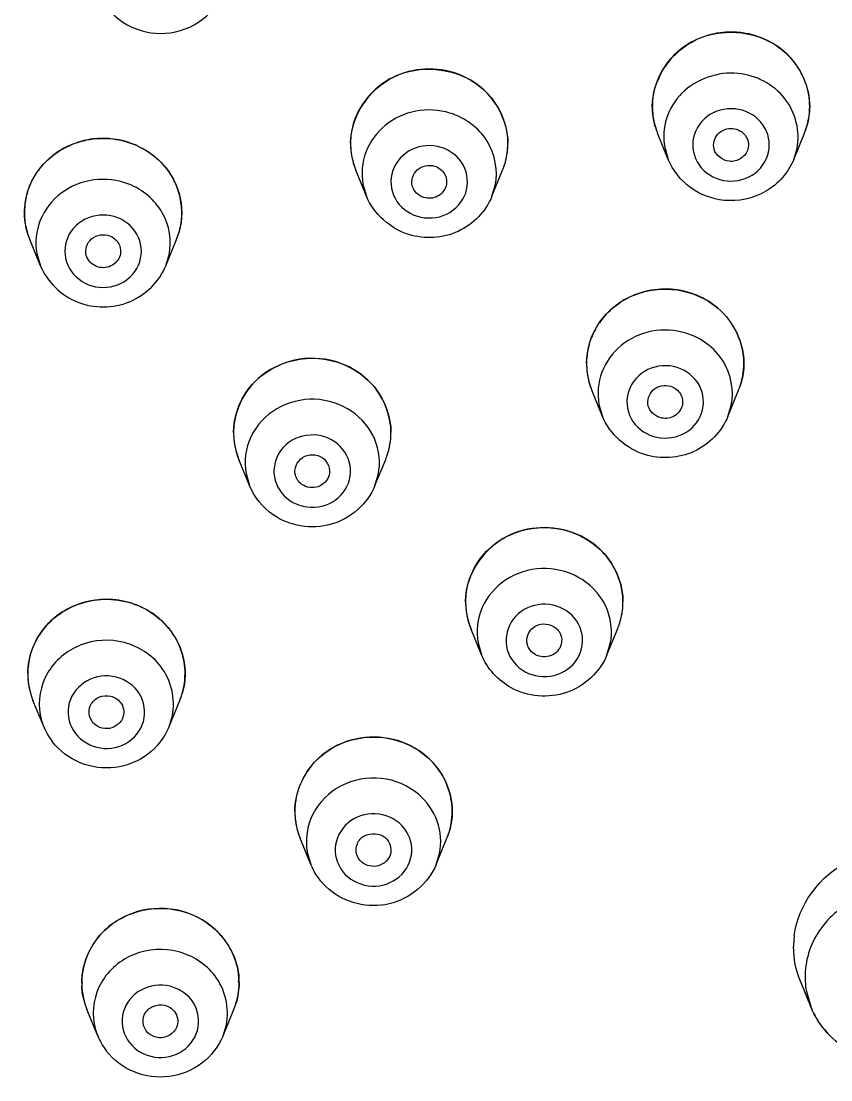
# Model space of a CAD drawing. Header units: millimetres. Extents: x 13495 to 14291, y -4366 to -3315.
# Drawn here: x 13881.892 to 13885.37, y -3799.307 to -3794.761 of the extents above; entities that cross this region are included whole.
import ezdxf

# ---------------------------------------------------------------- set-up
doc = ezdxf.new("R2010")
doc.units = ezdxf.units.MM
doc.header["$LTSCALE"] = 0.1
doc.layers.add('1', color=7, linetype='Continuous')

msp = doc.modelspace()

# ---------------------------------------------------------------- linework, layer by layer
at = {"layer": '1', "color": 7, "linetype": 'Continuous'}
for p, q in [((13884.6718, -3795.3548), (13884.6258, -3795.2421)), ((13885.2106, -3795.3548), (13885.2565, -3795.2421)), ((13884.6567, -3795.3031), (13884.6718, -3795.3548)), ((13885.2106, -3795.3548), (13885.2247, -3795.308)), ((13883.3755, -3795.5133), (13883.3296, -3795.4006)), ((13883.9143, -3795.5133), (13883.9602, -3795.4006)), ((13883.3604, -3795.4616), (13883.3755, -3795.5133)), ((13883.9143, -3795.5133), (13883.9284, -3795.4666)), ((13881.9749, -3795.8113), (13881.929, -3795.6986)), ((13882.5137, -3795.8113), (13882.5596, -3795.6986)), ((13881.9598, -3795.7596), (13881.9749, -3795.8113)), ((13882.5137, -3795.8113), (13882.5278, -3795.7645)), ((13884.3892, -3796.4584), (13884.3432, -3796.3457)), ((13884.9279, -3796.4584), (13884.9739, -3796.3457)), ((13884.3741, -3796.4067), (13884.3892, -3796.4584)), ((13884.9279, -3796.4584), (13884.9421, -3796.4116)), ((13882.8732, -3796.7556), (13882.8272, -3796.6429)), ((13883.4119, -3796.7556), (13883.4579, -3796.6429)), ((13882.8581, -3796.7039), (13882.8732, -3796.7556)), ((13883.4119, -3796.7556), (13883.4261, -3796.7089)), ((13883.8698, -3797.4823), (13883.8238, -3797.3697)), ((13884.4085, -3797.4823), (13884.4545, -3797.3697)), ((13883.8547, -3797.4306), (13883.8698, -3797.4823)), ((13884.4085, -3797.4823), (13884.4227, -3797.4356)), ((13881.9369, -3797.6617), (13881.943, -3797.6778)), ((13881.989, -3797.7905), (13881.943, -3797.6778)), ((13882.5277, -3797.7905), (13882.5737, -3797.6778)), ((13882.1977, -3797.77), (13882.1858, -3797.7463)), ((13882.5277, -3797.7905), (13882.5419, -3797.7437)), ((13883.1363, -3798.3819), (13883.0904, -3798.2692)), ((13883.6751, -3798.3819), (13883.7211, -3798.2692)), ((13883.1212, -3798.3302), (13883.1363, -3798.3819)), ((13883.6751, -3798.3819), (13883.6892, -3798.3352)), ((13885.2851, -3798.9966), (13885.2392, -3798.8839)), ((13885.2649, -3798.9279), (13885.2851, -3798.9966)), ((13882.2209, -3799.1178), (13882.1749, -3799.0051)), ((13882.7597, -3799.1178), (13882.8056, -3799.0051)), ((13882.4296, -3799.0974), (13882.4177, -3799.0736)), ((13882.7597, -3799.1178), (13882.7738, -3799.0711))]:
    msp.add_line(p, q, dxfattribs=at)
for centre, radius, start, end in [((13884.9402, -3795.1605), 0.3522, 100.7974, 116.6104), ((13884.9406, -3795.162), 0.3539, 99.3268, 100.8017), ((13884.9412, -3795.1673), 0.3591, 84.3632, 99.2954), ((13884.9413, -3795.1649), 0.3567, 79.8865, 84.3297), ((13884.932, -3795.1451), 0.3347, 122.1821, 134.8308), ((13884.9369, -3795.1527), 0.3438, 116.687, 122.1989), ((13884.9259, -3795.1386), 0.3258, 134.8855, 140.9127), ((13884.9577, -3795.1374), 0.3241, 38.2752, 43.6213), ((13884.919, -3795.133), 0.317, 140.9171, 155.3489), ((13884.9637, -3795.1327), 0.3165, 24.5858, 38.2845), ((13884.9117, -3795.1292), 0.3088, 155.4095, 159.7485), ((13884.9707, -3795.1292), 0.3087, 19.0034, 24.5258), ((13884.9087, -3795.1279), 0.3055, 159.7819, 177.3808), ((13883.6644, -3795.2935), 0.3203, 34.533, 39.3878), ((13883.6697, -3795.2899), 0.3139, 22.1477, 34.5405), ((13884.9041, -3795.1273), 0.3008, 178.9236, 179.9776), ((13884.9051, -3795.1273), 0.3019, 179.9793, 183.6244), ((13884.9034, -3795.1273), 0.3002, 177.4588, 178.9238), ((13884.9088, -3795.1267), 0.3056, 183.6926, 200.5312), ((13883.6756, -3795.2872), 0.3074, 17.1121, 22.1024), ((13883.6095, -3795.2859), 0.3025, 168.5863, 182.6189), ((13883.6783, -3795.2862), 0.3046, 0.0656, 17.0767), ((13884.9094, -3795.1266), 0.3061, 196.6782, 201.0296), ((13884.912, -3795.1254), 0.309, 200.5542, 201.5414), ((13884.9125, -3795.1252), 0.3096, 201.5413, 202.1938), ((13884.9711, -3795.1257), 0.3082, 337.8023, 338.5157), ((13884.9717, -3795.1259), 0.3077, 338.5157, 339.0635), ((13884.9734, -3795.1267), 0.3058, 338.8568, 343.9341), ((13882.2418, -3795.6129), 0.3479, 107.817, 120.0438), ((13882.2439, -3795.6195), 0.3549, 102.0474, 107.8221), ((13882.2444, -3795.6225), 0.3579, 88.8597, 102.0145), ((13882.2443, -3795.6215), 0.3569, 84.7686, 88.8525), ((13882.2444, -3795.6205), 0.3559, 68.7039, 84.7576), ((13883.6116, -3795.2855), 0.3047, 180.0756, 195.2479), ((13883.6782, -3795.2855), 0.3047, 344.6393, 359.9261), ((13882.2382, -3795.6062), 0.3403, 120.082, 125.8371), ((13882.2467, -3795.6134), 0.3484, 66.9066, 68.6324), ((13882.2469, -3795.613), 0.3479, 65.754, 66.9066), ((13883.6076, -3795.286), 0.3006, 182.6249, 185.7163), ((13883.6105, -3795.2856), 0.3035, 185.7375, 194.2137), ((13883.6138, -3795.2847), 0.307, 194.2112, 200.8099), ((13883.6122, -3795.2854), 0.3053, 195.2378, 198.9507), ((13883.678, -3795.2855), 0.3049, 340.8595, 344.6463), ((13882.2242, -3795.5911), 0.3197, 141.258, 144.1223), ((13883.6141, -3795.2846), 0.3073, 200.8099, 202.1826), ((13883.6753, -3795.2844), 0.3077, 337.8022, 340.1506), ((13883.6768, -3795.2849), 0.3062, 340.1516, 341.2868), ((13882.272, -3795.5864), 0.3107, 22.2161, 28.0622), ((13882.2113, -3795.5844), 0.305, 162.9356, 168.3759), ((13882.2762, -3795.5847), 0.3061, 8.7417, 22.2093), ((13882.2093, -3795.5839), 0.3029, 168.3885, 182.1265), ((13882.279, -3795.584), 0.3032, 2.1714, 8.6958), ((13882.2096, -3795.5837), 0.3032, 182.1715, 188.6961), ((13882.2793, -3795.5837), 0.3029, 348.3887, 2.1264), ((13882.2124, -3795.583), 0.3061, 188.7419, 202.1909), ((13882.2773, -3795.5833), 0.305, 342.6835, 348.3758), ((13882.2133, -3795.5826), 0.3071, 197.9747, 202.2324), ((13882.2761, -3795.5829), 0.3063, 337.7925, 342.6763), ((13882.2763, -3795.5829), 0.3061, 337.8158, 344.2723), ((13884.6579, -3796.2653), 0.3535, 103.2637, 107.1), ((13884.6586, -3796.2698), 0.3581, 86.8669, 103.2124), ((13884.6584, -3796.2695), 0.3578, 82.808, 86.8307), ((13884.6587, -3796.2676), 0.3559, 72.9726, 82.8254), ((13884.6524, -3796.2532), 0.3402, 119.9323, 125.8613), ((13884.6563, -3796.2607), 0.3487, 107.0781, 119.8737), ((13884.6599, -3796.263), 0.3512, 69.0525, 72.9389), ((13884.6604, -3796.2617), 0.3497, 67.522, 69.0515), ((13884.6473, -3796.2462), 0.3315, 125.8473, 137.2255), ((13884.6347, -3796.2355), 0.315, 143.7786, 155.6674), ((13884.6415, -3796.2406), 0.3235, 137.2681, 143.7755), ((13884.6252, -3796.2314), 0.3047, 162.0244, 176.8548), ((13884.6292, -3796.2328), 0.3089, 155.7032, 161.9913), ((13884.6217, -3796.231), 0.3012, 176.894, 180.0148), ((13884.6251, -3796.2306), 0.3045, 180.0639, 195.1359), ((13884.6207, -3796.2309), 0.3001, 180.0164, 180.6249), ((13884.6203, -3796.231), 0.2997, 180.6249, 181.2729), ((13884.6234, -3796.2308), 0.3028, 181.2934, 190.674), ((13884.6255, -3796.2304), 0.3049, 190.6726, 197.311), ((13884.6264, -3796.2302), 0.3058, 195.1498, 202.1613), ((13884.6271, -3796.2298), 0.3066, 197.3205, 202.2002), ((13884.6914, -3796.2305), 0.305, 339.9393, 343.3591), ((13884.6886, -3796.2293), 0.3081, 337.8029, 339.3258), ((13884.6897, -3796.2297), 0.307, 339.326, 340.3446), ((13883.1074, -3796.5283), 0.3028, 174.7344, 180.0192), ((13883.1085, -3796.5279), 0.3039, 180.0452, 194.8225), ((13883.106, -3796.5283), 0.3014, 180.0218, 182.2753), ((13883.1051, -3796.5283), 0.3005, 182.2756, 183.8027), ((13883.1054, -3796.5283), 0.3008, 183.8041, 186.3253), ((13883.1758, -3796.5278), 0.3047, 340.9468, 359.9267), ((13883.1097, -3796.5276), 0.3051, 186.3614, 199.7552), ((13883.1111, -3796.5271), 0.3067, 194.8511, 202.2034), ((13883.1103, -3796.5273), 0.3058, 199.765, 202.2174), ((13883.1732, -3796.5268), 0.3075, 337.8014, 340.3022), ((13883.1747, -3796.5273), 0.3059, 340.3036, 341.3124), ((13884.1423, -3797.2829), 0.3467, 61.4205, 68.7656), ((13884.1446, -3797.2783), 0.3415, 56.4756, 61.3971), ((13884.1462, -3797.2759), 0.3386, 55.0811, 56.4716), ((13884.1038, -3797.2549), 0.3026, 168.5907, 183.0318), ((13884.1051, -3797.2546), 0.3039, 180.0452, 194.8171), ((13884.102, -3797.255), 0.3008, 183.0387, 185.0729), ((13884.1024, -3797.255), 0.3012, 185.0747, 187.7092), ((13884.1724, -3797.2545), 0.3047, 340.9468, 359.9268), ((13884.1063, -3797.2543), 0.3052, 187.7359, 199.4631), ((13882.2798, -3797.5693), 0.3179, 37.5685, 38.9479), ((13884.1077, -3797.2538), 0.3067, 194.8457, 202.2034), ((13884.1072, -3797.254), 0.3061, 199.4669, 202.2109), ((13884.1694, -3797.2533), 0.3079, 337.8028, 340.1508), ((13884.1709, -3797.2539), 0.3063, 340.1516, 341.4552), ((13882.2214, -3797.563), 0.301, 176.4972, 180.0309), ((13882.2242, -3797.5628), 0.3038, 180.0427, 194.6692), ((13882.2202, -3797.563), 0.2998, 180.0325, 181.4886), ((13882.2197, -3797.563), 0.2993, 181.4889, 181.9206), ((13882.2199, -3797.563), 0.2995, 181.9207, 182.5013), ((13882.2258, -3797.5625), 0.3054, 182.557, 198.9539), ((13882.2261, -3797.5622), 0.3058, 194.6884, 198.984), ((13882.2903, -3797.5624), 0.306, 338.5682, 344.1829), ((13882.2241, -3797.5629), 0.3036, 198.9888, 202.2154), ((13882.2882, -3797.5613), 0.3083, 337.8027, 338.3021), ((13882.2886, -3797.5615), 0.3079, 338.3021, 338.718), ((13882.2313, -3797.6916), 0.2617, 190.3866, 202.1944), ((13882.2475, -3797.6847), 0.2793, 202.2544, 217.5599), ((13883.4117, -3798.1768), 0.3403, 49.6965, 63.0328), ((13883.4177, -3798.169), 0.3305, 46.0827, 49.6209), ((13883.4191, -3798.1676), 0.3285, 44.4752, 46.0812), ((13883.3701, -3798.1544), 0.3023, 176.9474, 188.8782), ((13883.3692, -3798.1545), 0.3015, 172.3773, 176.9359), ((13883.372, -3798.1542), 0.3042, 180.0553, 196.0509), ((13883.3686, -3798.1546), 0.3008, 188.899, 189.4872), ((13883.3744, -3798.1534), 0.3067, 189.5225, 200.7134), ((13883.3728, -3798.1538), 0.3051, 196.0743, 196.89), ((13883.4381, -3798.1539), 0.3055, 339.3606, 344.0821), ((13883.375, -3798.1531), 0.3074, 196.8961, 202.1925), ((13883.3758, -3798.1529), 0.3082, 200.7048, 202.1726), ((13883.4361, -3798.153), 0.3078, 337.8023, 338.9518), ((13883.4369, -3798.1533), 0.3069, 338.952, 339.591), ((13882.5054, -3798.9017), 0.326, 37.6134, 47.2433), ((13885.5994, -3798.7353), 0.3895, 174.0718, 179.9876), ((13885.6033, -3798.7356), 0.3934, 173.0865, 174.0801), ((13882.511, -3798.8971), 0.3188, 33.1384, 37.5691), ((13882.5129, -3798.8959), 0.3165, 31.5366, 33.1356), ((13882.525, -3798.8905), 0.3032, 0.0277, 12.6712), ((13882.4528, -3798.8902), 0.3004, 176.2038, 178.3432), ((13882.4542, -3798.8903), 0.3018, 178.3427, 179.9882), ((13882.4561, -3798.8902), 0.3037, 179.9995, 192.6552), ((13885.6103, -3798.7325), 0.4009, 202.1985, 203.0394), ((13885.606, -3798.8648), 0.3468, 183.1524, 190.4803), ((13882.4588, -3798.8893), 0.3066, 192.7031, 202.1961), ((13882.4533, -3798.8906), 0.3009, 192.6862, 195.4997), ((13882.4601, -3798.8887), 0.308, 195.5134, 202.1802), ((13882.5207, -3798.8889), 0.3077, 337.8019, 339.6622), ((13882.522, -3798.8894), 0.3064, 339.6629, 340.5714), ((13882.5234, -3798.89), 0.3049, 340.2349, 343.3579), ((13885.617, -3798.8612), 0.3584, 202.1858, 210.7028), ((13885.6254, -3798.8559), 0.3684, 210.755, 222.7639), ((13882.4632, -3799.019), 0.2617, 190.3866, 202.1944), ((13882.4794, -3799.012), 0.2793, 202.2544, 217.5599), ((13885.6292, -3798.8525), 0.3735, 222.7478, 224.9652), ((13885.6306, -3798.8511), 0.3754, 224.9652, 226.028)]:
    msp.add_arc(centre, radius, start, end, dxfattribs=at)
for points, knots in [([(13890.4964, -3803.3838), (13891.7025, -3802.0103), (13893.5812, -3798.7628), (13894.181, -3793.1935), (13892.4539, -3787.8406), (13888.6966, -3783.5616), (13883.5237, -3780.9851), (13877.7181, -3780.471), (13872.142, -3782.0794), (13869.0826, -3784.4668), (13867.869, -3785.8853)], [0, 0, 0, 0, 0.12306, 0.244548, 0.366574, 0.490907, 0.617911, 0.74639, 0.874326, 1, 1, 1, 1]), ([(13882.2223, -3794.6365), (13882.2434, -3794.6883), (13882.3202, -3794.7809), (13882.4352, -3794.8139), (13882.4917, -3794.8139)], [0, 0, 0, 0, 0.497525, 1, 1, 1, 1]), ([(13882.4917, -3794.8139), (13882.5482, -3794.8139), (13882.6632, -3794.7809), (13882.7399, -3794.6883), (13882.7611, -3794.6365)], [0, 0, 0, 0, 0.502479, 1, 1, 1, 1]), ([(13884.6032, -3795.1273), (13884.6032, -3795.0193), (13884.7458, -3794.7889), (13885.0113, -3794.797), (13885.1102, -3794.8509)], [0, 0, 0, 0, 0.48946, 1, 1, 1, 1]), ([(13885.1102, -3794.8509), (13885.1354, -3794.8647), (13885.2264, -3794.9291), (13885.2791, -3795.0452), (13885.2791, -3795.1273)], [0, 0, 0, 0, 0.259532, 1, 1, 1, 1]), ([(13883.307, -3795.2859), (13883.307, -3795.1729), (13883.4651, -3794.9316), (13883.7465, -3794.961), (13883.8435, -3795.0276)], [0, 0, 0, 0, 0.48988, 1, 1, 1, 1]), ([(13883.7493, -3794.9823), (13883.6608, -3794.9551), (13883.4561, -3794.972), (13883.3306, -3795.1385), (13883.3129, -3795.2261)], [0, 0, 0, 0, 0.509201, 1, 1, 1, 1]), ([(13884.9714, -3794.9855), (13884.8866, -3794.9771), (13884.7453, -3795.0255), (13884.6551, -3795.1746), (13884.6492, -3795.2622), (13884.6567, -3795.3031)], [0, 0, 0, 0, 0.504006, 0.753799, 1, 1, 1, 1]), ([(13885.2247, -3795.308), (13885.2393, -3795.2362), (13885.1988, -3795.0689), (13885.0473, -3794.9931), (13884.9714, -3794.9855)], [0, 0, 0, 0, 0.489842, 1, 1, 1, 1]), ([(13883.7341, -3795.1559), (13883.6874, -3795.1416), (13883.5857, -3795.1359), (13883.4492, -3795.1986), (13883.3611, -3795.3177), (13883.3521, -3795.4162), (13883.3604, -3795.4616)], [0, 0, 0, 0, 0.256586, 0.510487, 0.757491, 1, 1, 1, 1]), ([(13884.9584, -3795.138), (13884.9168, -3795.1339), (13884.8284, -3795.1569), (13884.7593, -3795.274), (13884.8008, -3795.4036), (13884.8827, -3795.4433), (13884.924, -3795.4474)], [0, 0, 0, 0, 0.255957, 0.502087, 0.746083, 1, 1, 1, 1]), ([(13884.924, -3795.4474), (13884.9656, -3795.4515), (13885.0539, -3795.4285), (13885.1231, -3795.3114), (13885.0816, -3795.1818), (13884.9997, -3795.1421), (13884.9584, -3795.138)], [0, 0, 0, 0, 0.255957, 0.502087, 0.746083, 1, 1, 1, 1]), ([(13883.9284, -3795.4666), (13883.9412, -3795.4034), (13883.915, -3795.2598), (13883.7978, -3795.1755), (13883.7341, -3795.1559)], [0, 0, 0, 0, 0.491568, 1, 1, 1, 1]), ([(13884.8686, -3795.3105), (13884.8628, -3795.2893), (13884.8757, -3795.2367), (13884.9261, -3795.22), (13884.949, -3795.2222)], [0, 0, 0, 0, 0.488346, 1, 1, 1, 1]), ([(13884.949, -3795.2222), (13884.9695, -3795.2243), (13885.0104, -3795.2454), (13885.019, -3795.2915), (13885.0138, -3795.3106)], [0, 0, 0, 0, 0.510254, 1, 1, 1, 1]), ([(13881.9212, -3795.6774), (13881.8998, -3795.6115), (13881.9052, -3795.4573), (13882.0607, -3795.2882), (13882.287, -3795.243), (13882.4305, -3795.3083), (13882.4833, -3795.3581)], [0, 0, 0, 0, 0.242192, 0.49037, 0.746197, 1, 1, 1, 1]), ([(13883.6958, -3795.3033), (13883.6556, -3795.291), (13883.5641, -3795.2967), (13883.4716, -3795.3961), (13883.4827, -3795.5318), (13883.5548, -3795.5871), (13883.594, -3795.5991)], [0, 0, 0, 0, 0.256993, 0.505916, 0.748822, 1, 1, 1, 1]), ([(13883.594, -3795.5991), (13883.6342, -3795.6114), (13883.7257, -3795.6057), (13883.8182, -3795.5064), (13883.8071, -3795.3707), (13883.735, -3795.3153), (13883.6958, -3795.3033)], [0, 0, 0, 0, 0.256993, 0.505916, 0.748822, 1, 1, 1, 1]), ([(13885.0138, -3795.3106), (13885.0093, -3795.3267), (13884.9868, -3795.3567), (13884.9506, -3795.3649), (13884.9333, -3795.3631)], [0, 0, 0, 0, 0.491361, 1, 1, 1, 1]), ([(13882.4833, -3795.3581), (13882.5238, -3795.3964), (13882.586, -3795.4955), (13882.5858, -3795.6129), (13882.5709, -3795.6658)], [0, 0, 0, 0, 0.503819, 1, 1, 1, 1]), ([(13883.5723, -3795.4691), (13883.5659, -3795.4457), (13883.584, -3795.3865), (13883.6438, -3795.3764), (13883.6681, -3795.3838)], [0, 0, 0, 0, 0.48751, 1, 1, 1, 1]), ([(13884.9116, -3795.5307), (13884.8602, -3795.5256), (13884.7585, -3795.4878), (13884.6911, -3795.4022), (13884.6718, -3795.3548)], [0, 0, 0, 0, 0.502336, 1, 1, 1, 1]), ([(13885.2106, -3795.3548), (13885.1877, -3795.4109), (13885.1009, -3795.5103), (13884.9725, -3795.5367), (13884.9116, -3795.5307)], [0, 0, 0, 0, 0.497428, 1, 1, 1, 1]), ([(13883.6681, -3795.3838), (13883.6853, -3795.3891), (13883.717, -3795.4126), (13883.7221, -3795.4522), (13883.7175, -3795.469)], [0, 0, 0, 0, 0.508451, 1, 1, 1, 1]), ([(13882.3548, -3795.4613), (13882.3076, -3795.4428), (13882.2022, -3795.4302), (13882.0573, -3795.4887), (13881.9616, -3795.6099), (13881.9512, -3795.7124), (13881.9598, -3795.7596)], [0, 0, 0, 0, 0.256203, 0.510441, 0.757664, 1, 1, 1, 1]), ([(13882.5278, -3795.7645), (13882.54, -3795.7047), (13882.5182, -3795.5698), (13882.4134, -3795.4842), (13882.3548, -3795.4613)], [0, 0, 0, 0, 0.492294, 1, 1, 1, 1]), ([(13883.9143, -3795.5133), (13883.8879, -3795.578), (13883.7795, -3795.6902), (13883.6248, -3795.6983), (13883.5574, -3795.6776)], [0, 0, 0, 0, 0.4974, 1, 1, 1, 1]), ([(13883.7175, -3795.469), (13883.7124, -3795.4875), (13883.6841, -3795.5214), (13883.6407, -3795.5244), (13883.6217, -3795.5186)], [0, 0, 0, 0, 0.491399, 1, 1, 1, 1]), ([(13882.3073, -3795.6055), (13882.2682, -3795.5902), (13882.1763, -3795.5894), (13882.0763, -3795.681), (13882.0757, -3795.8172), (13882.1432, -3795.878), (13882.1813, -3795.8929)], [0, 0, 0, 0, 0.257078, 0.507119, 0.749934, 1, 1, 1, 1]), ([(13882.1813, -3795.8929), (13882.2204, -3795.9082), (13882.3123, -3795.909), (13882.4122, -3795.8173), (13882.4129, -3795.6812), (13882.3454, -3795.6204), (13882.3073, -3795.6055)], [0, 0, 0, 0, 0.257078, 0.507119, 0.749934, 1, 1, 1, 1]), ([(13882.1717, -3795.767), (13882.1651, -3795.7429), (13882.1854, -3795.6812), (13882.2485, -3795.6742), (13882.273, -3795.6837)], [0, 0, 0, 0, 0.48738, 1, 1, 1, 1]), ([(13882.273, -3795.6837), (13882.2889, -3795.69), (13882.3173, -3795.7138), (13882.3213, -3795.751), (13882.3169, -3795.767)], [0, 0, 0, 0, 0.507715, 1, 1, 1, 1]), ([(13882.3169, -3795.767), (13882.3116, -3795.7863), (13882.2809, -3795.8215), (13882.2349, -3795.8222), (13882.2156, -3795.8146)], [0, 0, 0, 0, 0.491579, 1, 1, 1, 1]), ([(13882.1357, -3795.9682), (13882.2047, -3795.9952), (13882.3688, -3795.9959), (13882.486, -3795.8791), (13882.5137, -3795.8113)], [0, 0, 0, 0, 0.502559, 1, 1, 1, 1]), ([(13884.3206, -3796.2309), (13884.3206, -3796.1702), (13884.3606, -3796.0441), (13884.5157, -3795.9223), (13884.713, -3795.8977), (13884.8364, -3795.9527), (13884.8847, -3795.9937)], [0, 0, 0, 0, 0.242455, 0.491967, 0.747119, 1, 1, 1, 1]), ([(13884.9965, -3796.2309), (13884.9965, -3796.1866), (13884.9761, -3796.096), (13884.9191, -3796.023), (13884.8847, -3795.9937)], [0, 0, 0, 0, 0.49554, 1, 1, 1, 1]), ([(13884.7477, -3796.101), (13884.701, -3796.0866), (13884.5993, -3796.081), (13884.4629, -3796.1437), (13884.3747, -3796.2628), (13884.3657, -3796.3612), (13884.3741, -3796.4067)], [0, 0, 0, 0, 0.256586, 0.510487, 0.757491, 1, 1, 1, 1]), ([(13884.9421, -3796.4116), (13884.9549, -3796.3485), (13884.9286, -3796.2049), (13884.8114, -3796.1205), (13884.7477, -3796.101)], [0, 0, 0, 0, 0.491568, 1, 1, 1, 1]), ([(13882.8046, -3796.5282), (13882.8046, -3796.462), (13882.8528, -3796.3241), (13883.0335, -3796.2041), (13883.2514, -3796.2033), (13883.3743, -3796.2864), (13883.4159, -3796.3405)], [0, 0, 0, 0, 0.242821, 0.493608, 0.749201, 1, 1, 1, 1]), ([(13883.3412, -3796.2699), (13883.293, -3796.2369), (13883.1772, -3796.1955), (13882.9977, -3796.2235), (13882.8549, -3796.3328), (13882.811, -3796.4448), (13882.8059, -3796.5005)], [0, 0, 0, 0, 0.253306, 0.507988, 0.757378, 1, 1, 1, 1]), ([(13884.7094, -3796.2484), (13884.6693, -3796.236), (13884.5778, -3796.2418), (13884.4852, -3796.3411), (13884.4963, -3796.4768), (13884.5684, -3796.5321), (13884.6077, -3796.5442)], [0, 0, 0, 0, 0.256993, 0.505916, 0.748822, 1, 1, 1, 1]), ([(13884.6077, -3796.5442), (13884.6478, -3796.5565), (13884.7393, -3796.5508), (13884.8318, -3796.4514), (13884.8208, -3796.3157), (13884.7486, -3796.2604), (13884.7094, -3796.2484)], [0, 0, 0, 0, 0.256993, 0.505916, 0.748822, 1, 1, 1, 1]), ([(13884.586, -3796.4141), (13884.5795, -3796.3908), (13884.5977, -3796.3316), (13884.6574, -3796.3214), (13884.6817, -3796.3289)], [0, 0, 0, 0, 0.48751, 1, 1, 1, 1]), ([(13884.6817, -3796.3289), (13884.6989, -3796.3342), (13884.7306, -3796.3577), (13884.7357, -3796.3972), (13884.7311, -3796.414)], [0, 0, 0, 0, 0.508451, 1, 1, 1, 1]), ([(13883.3122, -3796.437), (13883.2662, -3796.4054), (13883.153, -3796.3688), (13882.9834, -3796.4111), (13882.8639, -3796.5366), (13882.8485, -3796.6517), (13882.8581, -3796.7039)], [0, 0, 0, 0, 0.254608, 0.50977, 0.757892, 1, 1, 1, 1]), ([(13884.7311, -3796.414), (13884.7261, -3796.4325), (13884.6978, -3796.4664), (13884.6543, -3796.4695), (13884.6354, -3796.4636)], [0, 0, 0, 0, 0.491399, 1, 1, 1, 1]), ([(13883.4261, -3796.7089), (13883.4362, -3796.6591), (13883.4255, -3796.5498), (13883.355, -3796.4663), (13883.3122, -3796.437)], [0, 0, 0, 0, 0.494585, 1, 1, 1, 1]), ([(13884.9279, -3796.4584), (13884.9015, -3796.523), (13884.7931, -3796.6352), (13884.6384, -3796.6433), (13884.571, -3796.6226)], [0, 0, 0, 0, 0.4974, 1, 1, 1, 1]), ([(13883.2393, -3796.5677), (13883.2048, -3796.544), (13883.1147, -3796.5235), (13882.9968, -3796.5898), (13882.9614, -3796.7212), (13883.0125, -3796.7965), (13883.0458, -3796.8193)], [0, 0, 0, 0, 0.256322, 0.509576, 0.75319, 1, 1, 1, 1]), ([(13883.0458, -3796.8193), (13883.0803, -3796.843), (13883.1704, -3796.8635), (13883.2883, -3796.7972), (13883.3237, -3796.6658), (13883.2726, -3796.5905), (13883.2393, -3796.5677)], [0, 0, 0, 0, 0.256322, 0.509576, 0.75319, 1, 1, 1, 1]), ([(13883.07, -3796.7114), (13883.0627, -3796.685), (13883.0902, -3796.6159), (13883.1629, -3796.6199), (13883.1866, -3796.6362)], [0, 0, 0, 0, 0.487558, 1, 1, 1, 1]), ([(13883.2151, -3796.7114), (13883.2091, -3796.7332), (13883.1709, -3796.7722), (13883.1177, -3796.764), (13883.0985, -3796.7508)], [0, 0, 0, 0, 0.492696, 1, 1, 1, 1]), ([(13883.4119, -3796.7556), (13883.3804, -3796.8329), (13883.2349, -3796.9626), (13883.0445, -3796.929), (13882.975, -3796.8814)], [0, 0, 0, 0, 0.497816, 1, 1, 1, 1]), ([(13883.8012, -3797.2549), (13883.8012, -3797.1887), (13883.8494, -3797.0508), (13884.0301, -3796.9308), (13884.248, -3796.93), (13884.3709, -3797.0131), (13884.4125, -3797.0673)], [0, 0, 0, 0, 0.242821, 0.493608, 0.749201, 1, 1, 1, 1]), ([(13884.2678, -3796.9597), (13884.1778, -3796.9247), (13883.9614, -3796.9307), (13883.8256, -3797.1038), (13883.8072, -3797.1951)], [0, 0, 0, 0, 0.509095, 1, 1, 1, 1]), ([(13884.2835, -3797.1481), (13884.2364, -3797.1225), (13884.1261, -3797.0971), (13883.9672, -3797.1472), (13883.8586, -3797.2712), (13883.8455, -3797.3806), (13883.8547, -3797.4306)], [0, 0, 0, 0, 0.2554, 0.510165, 0.757838, 1, 1, 1, 1]), ([(13884.4227, -3797.4356), (13884.4337, -3797.3813), (13884.4185, -3797.2607), (13884.3333, -3797.1753), (13884.2835, -3797.1481)], [0, 0, 0, 0, 0.493557, 1, 1, 1, 1]), ([(13881.9204, -3797.563), (13881.9204, -3797.4889), (13881.9824, -3797.3331), (13882.2027, -3797.2216), (13882.4458, -3797.2646), (13882.5552, -3797.3932), (13882.5798, -3797.4644)], [0, 0, 0, 0, 0.24379, 0.496705, 0.752414, 1, 1, 1, 1]), ([(13882.527, -3797.3694), (13882.4854, -3797.3179), (13882.3659, -3797.2392), (13882.1553, -3797.2386), (13881.9779, -3797.35), (13881.9249, -3797.4806), (13881.921, -3797.5446)], [0, 0, 0, 0, 0.250749, 0.5061, 0.757005, 1, 1, 1, 1]), ([(13884.2215, -3797.2856), (13884.1846, -3797.2655), (13884.0932, -3797.2537), (13883.9824, -3797.3316), (13883.9623, -3797.4662), (13884.0212, -3797.5355), (13884.0568, -3797.5549)], [0, 0, 0, 0, 0.256842, 0.50872, 0.751785, 1, 1, 1, 1]), ([(13884.0568, -3797.5549), (13884.0937, -3797.575), (13884.185, -3797.5868), (13884.2958, -3797.5088), (13884.316, -3797.3742), (13884.2571, -3797.305), (13884.2215, -3797.2856)], [0, 0, 0, 0, 0.256842, 0.50872, 0.751785, 1, 1, 1, 1]), ([(13884.0666, -3797.4381), (13884.0596, -3797.4127), (13884.0838, -3797.3469), (13884.1523, -3797.3456), (13884.1766, -3797.3589)], [0, 0, 0, 0, 0.487376, 1, 1, 1, 1]), ([(13884.1766, -3797.3589), (13884.1903, -3797.3663), (13884.2134, -3797.3902), (13884.2157, -3797.4236), (13884.2117, -3797.4381)], [0, 0, 0, 0, 0.506437, 1, 1, 1, 1]), ([(13882.4919, -3797.5322), (13882.454, -3797.4828), (13882.3394, -3797.4089), (13882.1402, -3797.4214), (13881.9866, -3797.5478), (13881.9631, -3797.6798), (13881.9739, -3797.7388)], [0, 0, 0, 0, 0.251637, 0.507756, 0.757642, 1, 1, 1, 1]), ([(13884.2117, -3797.4381), (13884.206, -3797.4588), (13884.1713, -3797.4962), (13884.1211, -3797.4922), (13884.1016, -3797.4816)], [0, 0, 0, 0, 0.492106, 1, 1, 1, 1]), ([(13884.4085, -3797.4823), (13884.3787, -3797.5554), (13884.2462, -3797.6796), (13884.067, -3797.6618), (13883.997, -3797.6236)], [0, 0, 0, 0, 0.497612, 1, 1, 1, 1]), ([(13882.3916, -3797.637), (13882.3663, -3797.6042), (13882.2856, -3797.5583), (13882.1539, -3797.5876), (13882.0774, -3797.6999), (13882.1009, -3797.7883), (13882.1251, -3797.8198)], [0, 0, 0, 0, 0.253266, 0.509576, 0.756365, 1, 1, 1, 1]), ([(13882.1251, -3797.8198), (13882.1504, -3797.8526), (13882.2311, -3797.8985), (13882.3628, -3797.8691), (13882.4393, -3797.7569), (13882.4158, -3797.6685), (13882.3916, -3797.637)], [0, 0, 0, 0, 0.253266, 0.509576, 0.756365, 1, 1, 1, 1]), ([(13882.1858, -3797.7463), (13882.1815, -3797.7308), (13882.185, -3797.6949), (13882.2245, -3797.6589), (13882.2778, -3797.654), (13882.3089, -3797.6735), (13882.319, -3797.6868)], [0, 0, 0, 0, 0.242307, 0.491669, 0.74793, 1, 1, 1, 1]), ([(13882.3309, -3797.7463), (13882.324, -3797.7714), (13882.2746, -3797.8149), (13882.2139, -3797.7911), (13882.1977, -3797.77)], [0, 0, 0, 0, 0.495384, 1, 1, 1, 1]), ([(13882.5277, -3797.7905), (13882.5089, -3797.8367), (13882.4438, -3797.9204), (13882.2975, -3797.9785), (13882.1414, -3797.9587), (13882.0566, -3797.8947), (13882.0261, -3797.855)], [0, 0, 0, 0, 0.248418, 0.499099, 0.750411, 1, 1, 1, 1]), ([(13883.0678, -3798.1545), (13883.0678, -3798.083), (13883.125, -3797.9331), (13883.3319, -3797.818), (13883.5675, -3797.8454), (13883.6833, -3797.9586), (13883.7144, -3798.0246)], [0, 0, 0, 0, 0.243428, 0.495618, 0.751367, 1, 1, 1, 1]), ([(13883.566, -3797.8735), (13883.518, -3797.849), (13883.4088, -3797.8226), (13883.2466, -3797.8588), (13883.119, -3797.9621), (13883.0773, -3798.0634), (13883.0704, -3798.1145)], [0, 0, 0, 0, 0.254121, 0.508351, 0.757295, 1, 1, 1, 1]), ([(13883.5989, -3798.0812), (13883.5547, -3798.0436), (13883.4397, -3797.9952), (13883.2597, -3798.0286), (13883.1292, -3798.1551), (13883.1113, -3798.2757), (13883.1212, -3798.3302)], [0, 0, 0, 0, 0.253699, 0.509228, 0.757877, 1, 1, 1, 1]), ([(13883.6892, -3798.3352), (13883.6984, -3798.2899), (13883.6916, -3798.1916), (13883.6347, -3798.1117), (13883.5989, -3798.0812)], [0, 0, 0, 0, 0.495599, 1, 1, 1, 1]), ([(13883.5159, -3798.2042), (13883.4841, -3798.1772), (13883.3962, -3798.1481), (13883.2724, -3798.2023), (13883.2224, -3798.3288), (13883.265, -3798.4094), (13883.2955, -3798.4354)], [0, 0, 0, 0, 0.255529, 0.510014, 0.754459, 1, 1, 1, 1]), ([(13883.2955, -3798.4354), (13883.3273, -3798.4625), (13883.4152, -3798.4916), (13883.539, -3798.4373), (13883.589, -3798.3109), (13883.5464, -3798.2302), (13883.5159, -3798.2042)], [0, 0, 0, 0, 0.255529, 0.510014, 0.754459, 1, 1, 1, 1]), ([(13883.3331, -3798.3376), (13883.3292, -3798.3233), (13883.3317, -3798.2907), (13883.3739, -3798.243), (13883.4332, -3798.2479), (13883.4559, -3798.2672)], [0, 0, 0, 0, 0.247881, 0.501969, 1, 1, 1, 1]), ([(13885.2127, -3798.6883), (13885.2286, -3798.557), (13885.4201, -3798.2976), (13885.7367, -3798.3094), (13885.8586, -3798.3726)], [0, 0, 0, 0, 0.490537, 1, 1, 1, 1]), ([(13883.4783, -3798.3376), (13883.472, -3798.3606), (13883.4302, -3798.4012), (13883.3742, -3798.3883), (13883.3555, -3798.3725)], [0, 0, 0, 0, 0.493419, 1, 1, 1, 1]), ([(13883.6751, -3798.3819), (13883.6419, -3798.4633), (13883.4828, -3798.5984), (13883.2821, -3798.547), (13883.2146, -3798.4896)], [0, 0, 0, 0, 0.498082, 1, 1, 1, 1]), ([(13885.4794, -3798.5337), (13885.4128, -3798.564), (13885.2949, -3798.6628), (13885.2558, -3798.8128), (13885.2597, -3798.8839)], [0, 0, 0, 0, 0.50701, 1, 1, 1, 1]), ([(13882.1523, -3798.8904), (13882.1523, -3798.8135), (13882.2195, -3798.6519), (13882.453, -3798.5447), (13882.7028, -3798.6045), (13882.8038, -3798.7483), (13882.8208, -3798.824)], [0, 0, 0, 0, 0.244169, 0.497815, 0.753399, 1, 1, 1, 1]), ([(13882.7268, -3798.6624), (13882.6808, -3798.6198), (13882.5611, -3798.5602), (13882.3646, -3798.5755), (13882.2046, -3798.6879), (13882.157, -3798.8101), (13882.153, -3798.8703)], [0, 0, 0, 0, 0.252149, 0.507231, 0.757287, 1, 1, 1, 1]), ([(13882.7238, -3798.8595), (13882.6859, -3798.8102), (13882.5713, -3798.7362), (13882.3721, -3798.7487), (13882.2185, -3798.8751), (13882.195, -3799.0072), (13882.2058, -3799.0661)], [0, 0, 0, 0, 0.251637, 0.507756, 0.757642, 1, 1, 1, 1]), ([(13882.6235, -3798.9643), (13882.5983, -3798.9315), (13882.5176, -3798.8856), (13882.3858, -3798.915), (13882.3093, -3799.0272), (13882.3328, -3799.1156), (13882.3571, -3799.1471)], [0, 0, 0, 0, 0.253266, 0.509576, 0.756365, 1, 1, 1, 1]), ([(13882.3571, -3799.1471), (13882.3823, -3799.1799), (13882.463, -3799.2258), (13882.5948, -3799.1965), (13882.6712, -3799.0842), (13882.6478, -3798.9959), (13882.6235, -3798.9643)], [0, 0, 0, 0, 0.253266, 0.509576, 0.756365, 1, 1, 1, 1]), ([(13882.4177, -3799.0736), (13882.4134, -3799.0581), (13882.4169, -3799.0223), (13882.4564, -3798.9862), (13882.5098, -3798.9813), (13882.5408, -3799.0009), (13882.551, -3799.0141)], [0, 0, 0, 0, 0.242307, 0.491669, 0.74793, 1, 1, 1, 1]), ([(13882.5629, -3799.0736), (13882.5559, -3799.0987), (13882.5065, -3799.1423), (13882.4458, -3799.1184), (13882.4296, -3799.0974)], [0, 0, 0, 0, 0.495384, 1, 1, 1, 1]), ([(13882.7597, -3799.1178), (13882.7408, -3799.164), (13882.6757, -3799.2477), (13882.5295, -3799.3059), (13882.3733, -3799.286), (13882.2886, -3799.222), (13882.258, -3799.1823)], [0, 0, 0, 0, 0.248418, 0.499099, 0.750411, 1, 1, 1, 1])]:
    msp.add_open_spline(points, degree=3, knots=knots, dxfattribs=at)
for points in [[(13885.1102, -3794.8509), (13885.0772, -3794.8329), (13885.0408, -3794.8203), (13885.0039, -3794.8137)], [(13885.1924, -3794.9138), (13885.1686, -3794.8888), (13885.1404, -3794.8674), (13885.1102, -3794.8509)], [(13883.8435, -3795.0276), (13883.8148, -3795.0079), (13883.7827, -3794.9925), (13883.7493, -3794.9823)], [(13883.912, -3795.0902), (13883.8923, -3795.0664), (13883.869, -3795.0451), (13883.8435, -3795.0276)], [(13883.8435, -3795.0276), (13883.9242, -3795.083), (13883.9828, -3795.1881), (13883.9828, -3795.2859)], [(13885.2791, -3795.1273), (13885.2791, -3795.094), (13885.2734, -3795.0602), (13885.2626, -3795.0287)], [(13884.6161, -3795.2145), (13884.6077, -3795.1864), (13884.6032, -3795.1567), (13884.6032, -3795.1273)], [(13885.259, -3795.2358), (13885.2722, -3795.2015), (13885.2791, -3795.1641), (13885.2791, -3795.1273)], [(13885.2791, -3795.1273), (13885.2791, -3795.1556), (13885.275, -3795.1842), (13885.2672, -3795.2113)], [(13883.9668, -3795.3831), (13883.9773, -3795.352), (13883.9828, -3795.3187), (13883.9828, -3795.2859)], [(13881.9749, -3795.3911), (13881.9933, -3795.3681), (13882.0151, -3795.3476), (13882.0389, -3795.3303)], [(13882.3897, -3795.2957), (13882.4239, -3795.3111), (13882.456, -3795.3324), (13882.4833, -3795.3581)], [(13884.9333, -3795.3631), (13884.9057, -3795.3604), (13884.8759, -3795.3373), (13884.8686, -3795.3105)], [(13882.4833, -3795.3581), (13882.5083, -3795.3818), (13882.5299, -3795.4099), (13882.5461, -3795.4403)], [(13881.9197, -3795.4949), (13881.9297, -3795.4625), (13881.9453, -3795.4313), (13881.9652, -3795.4038)], [(13883.5574, -3795.6776), (13883.4793, -3795.6536), (13883.4064, -3795.5889), (13883.3755, -3795.5133)], [(13883.6217, -3795.5186), (13883.5994, -3795.5117), (13883.5785, -3795.4915), (13883.5723, -3795.4691)], [(13882.2156, -3795.8146), (13882.1955, -3795.8068), (13882.1774, -3795.7878), (13882.1717, -3795.767)], [(13881.9749, -3795.8113), (13882.0032, -3795.8806), (13882.066, -3795.9409), (13882.1357, -3795.9682)], [(13884.8847, -3795.9937), (13884.8577, -3795.9708), (13884.8268, -3795.9521), (13884.7942, -3795.9386)], [(13884.8847, -3795.9937), (13884.9513, -3796.0503), (13884.9965, -3796.1435), (13884.9965, -3796.2309)], [(13884.9787, -3796.333), (13884.9904, -3796.3004), (13884.9965, -3796.2654), (13884.9965, -3796.2309)], [(13884.9965, -3796.2309), (13884.9965, -3796.2602), (13884.9921, -3796.2898), (13884.9837, -3796.3179)], [(13883.4159, -3796.3405), (13883.395, -3796.3134), (13883.3695, -3796.2893), (13883.3412, -3796.2699)], [(13883.4805, -3796.5282), (13883.4805, -3796.462), (13883.4563, -3796.393), (13883.4159, -3796.3405)], [(13883.4159, -3796.3405), (13883.4563, -3796.393), (13883.4805, -3796.462), (13883.4805, -3796.5282)], [(13884.6354, -3796.4636), (13884.6131, -3796.4568), (13884.5922, -3796.4366), (13884.586, -3796.4141)], [(13884.571, -3796.6226), (13884.4929, -3796.5987), (13884.42, -3796.534), (13884.3892, -3796.4584)], [(13883.4645, -3796.6253), (13883.475, -3796.5942), (13883.4805, -3796.561), (13883.4805, -3796.5282)], [(13883.1866, -3796.6362), (13883.2087, -3796.6514), (13883.2223, -3796.6856), (13883.2151, -3796.7114)], [(13883.0985, -3796.7508), (13883.0851, -3796.7417), (13883.0743, -3796.727), (13883.07, -3796.7114)], [(13882.975, -3796.8814), (13882.9306, -3796.8508), (13882.8935, -3796.8056), (13882.8732, -3796.7556)], [(13884.4125, -3797.0673), (13884.3922, -3797.0408), (13884.3674, -3797.0173), (13884.34, -3796.9982)], [(13884.4771, -3797.2549), (13884.4771, -3797.1888), (13884.4529, -3797.1197), (13884.4125, -3797.0673)], [(13884.4125, -3797.0673), (13884.4529, -3797.1197), (13884.4771, -3797.1888), (13884.4771, -3797.2549)], [(13884.4613, -3797.3513), (13884.4717, -3797.3204), (13884.4771, -3797.2875), (13884.4771, -3797.2549)], [(13882.5798, -3797.4644), (13882.5688, -3797.4325), (13882.5523, -3797.4021), (13882.5317, -3797.3754)], [(13882.5963, -3797.563), (13882.5963, -3797.5297), (13882.5906, -3797.4959), (13882.5798, -3797.4644)], [(13882.5798, -3797.4644), (13882.5906, -3797.4959), (13882.5963, -3797.5297), (13882.5963, -3797.563)], [(13884.1016, -3797.4816), (13884.0853, -3797.4727), (13884.0715, -3797.456), (13884.0666, -3797.4381)], [(13883.997, -3797.6236), (13883.9413, -3797.5933), (13883.8937, -3797.541), (13883.8698, -3797.4823)], [(13882.5419, -3797.7437), (13882.5563, -3797.6727), (13882.5361, -3797.5896), (13882.4919, -3797.5322)], [(13882.5755, -3797.6732), (13882.5891, -3797.6384), (13882.5963, -3797.6004), (13882.5963, -3797.563)], [(13882.5963, -3797.563), (13882.5963, -3797.5909), (13882.5923, -3797.619), (13882.5847, -3797.6458)], [(13882.319, -3797.6868), (13882.3314, -3797.7028), (13882.3363, -3797.7268), (13882.3309, -3797.7463)], [(13883.7144, -3798.0246), (13883.6993, -3797.9926), (13883.6784, -3797.9627), (13883.6535, -3797.9374)], [(13883.7437, -3798.1545), (13883.7437, -3798.1101), (13883.7333, -3798.0648), (13883.7144, -3798.0246)], [(13883.7144, -3798.0246), (13883.7333, -3798.0648), (13883.7437, -3798.1101), (13883.7437, -3798.1545)], [(13883.7245, -3798.2603), (13883.737, -3798.2267), (13883.7437, -3798.1903), (13883.7437, -3798.1545)], [(13883.7437, -3798.1545), (13883.7437, -3798.1825), (13883.7396, -3798.2108), (13883.7319, -3798.2377)], [(13883.4559, -3798.2672), (13883.4747, -3798.2831), (13883.4848, -3798.3138), (13883.4783, -3798.3376)], [(13883.3555, -3798.3725), (13883.345, -3798.3635), (13883.3368, -3798.351), (13883.3331, -3798.3376)], [(13883.2146, -3798.4896), (13883.1808, -3798.4608), (13883.1531, -3798.423), (13883.1363, -3798.3819)], [(13882.8208, -3798.824), (13882.8134, -3798.7911), (13882.8003, -3798.7591), (13882.7827, -3798.7303)], [(13885.2392, -3798.8839), (13885.2201, -3798.8371), (13885.2099, -3798.7857), (13885.2099, -3798.7352)], [(13882.8208, -3798.824), (13882.8257, -3798.8454), (13882.8303, -3798.8684), (13882.8248, -3798.8896)], [(13882.7738, -3799.0711), (13882.7882, -3799), (13882.768, -3798.9169), (13882.7238, -3798.8595)], [(13882.1597, -3798.9567), (13882.1549, -3798.9354), (13882.1502, -3798.9124), (13882.1558, -3798.8912)], [(13882.8109, -3798.9913), (13882.8223, -3798.9591), (13882.8282, -3798.9245), (13882.8282, -3798.8904)], [(13882.8282, -3798.8904), (13882.8282, -3798.9197), (13882.8238, -3798.9492), (13882.8154, -3798.9773)], [(13885.4556, -3799.1857), (13885.3811, -3799.1451), (13885.3172, -3799.0752), (13885.2851, -3798.9966)], [(13882.551, -3799.0141), (13882.5633, -3799.0301), (13882.5683, -3799.0541), (13882.5629, -3799.0736)]]:
    msp.add_open_spline(points, degree=3, dxfattribs=at)

doc.saveas('drawing.dxf')
